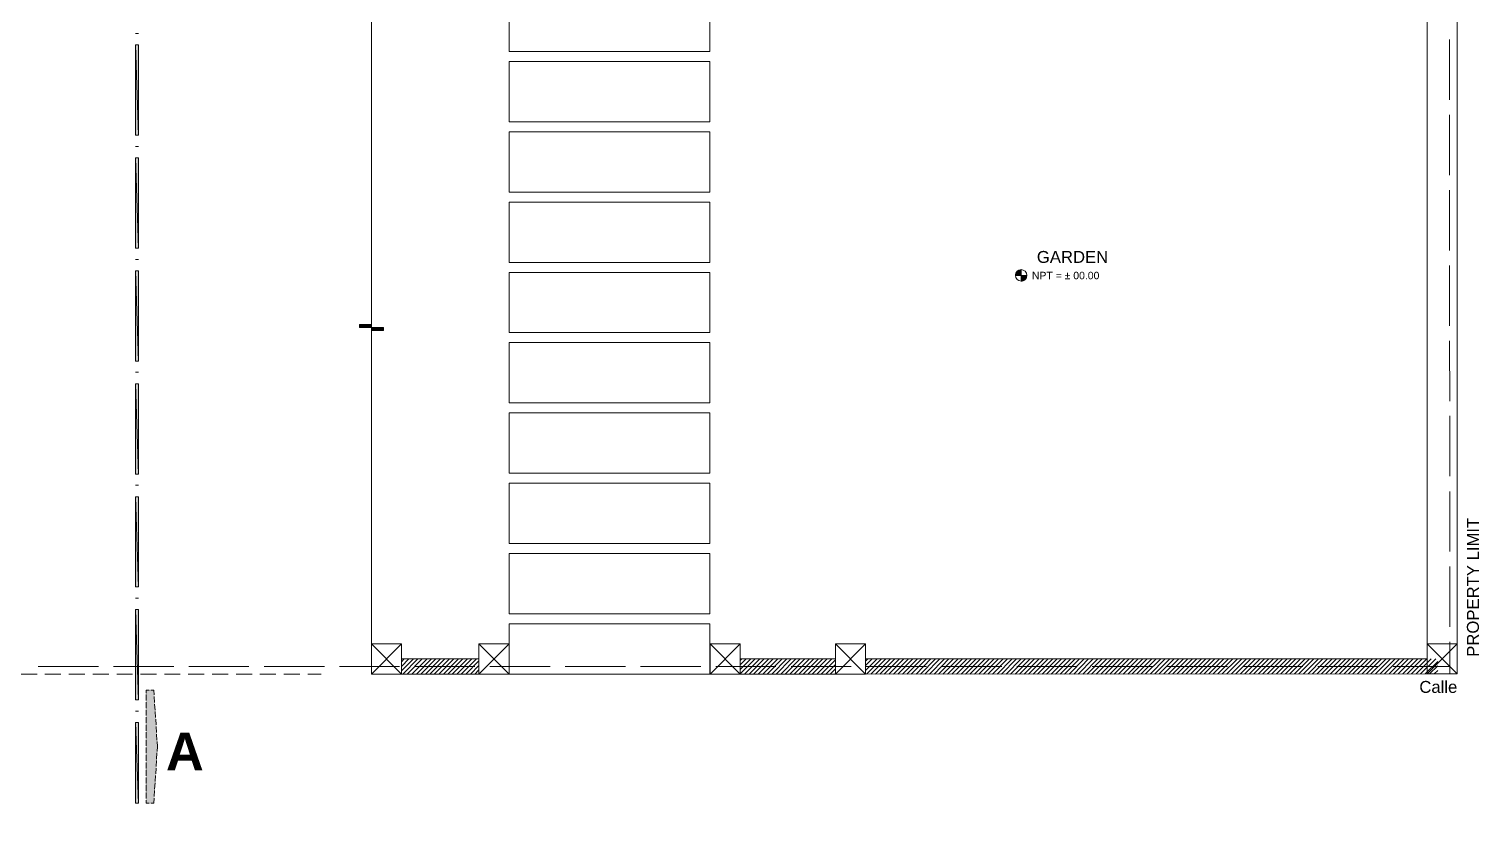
# Model space of a CAD drawing. Header units: metres. Extents: x 14 to 155, y 0 to 125.
# Drawn here: x 26.17 to 40.62, y 88.64 to 96.51 of the extents above; entities that cross this region are included whole.
import ezdxf

# ---------------------------------------------------------------- set-up
doc = ezdxf.new("R2010")
doc.units = ezdxf.units.M
doc.layers.get('Defpoints').update_dxf_attribs({"lineweight": 0})
for name, color, linetype in [('Edges', 7, 'Continuous'), ('PDF_Solid Fills', 7, 'Continuous'), ('PDF_Text', 255, 'Continuous')]:
    doc.layers.add(name, color=color, linetype=linetype)
doc.layers.add('PDF_Geometry', color=7, linetype='Continuous', true_color=0xc0c0c0)
doc.styles.add('PDF Arial', font='arial.ttf')
doc.styles.add('PDF Arial Bold', font='arialbd.ttf')
doc.styles.add('TEXTS', font='swissl.ttf')
doc.dimstyles.new('Copy of DIMTEXT', dxfattribs={"dimscale": 0.3, "dimtxt": 0.22, "dimasz": 0.18, "dimexe": 0.05, "dimexo": 0.05, "dimgap": 0.05, "dimtad": 0, "dimzin": 1, "dimdsep": 46, "dimtxsty": 'TEXTS', "dimblk": 'ARCHTICK', "dimcen": 0.1, "dimclrd": 256, "dimclre": 6, "dimclrt": 7, "dimadec": 0, "dimazin": 0, "dimtfac": 0.15, "dimtix": 1, "dimtofl": 0, "dimtmove": 1, "dimatfit": 3, "dimldrblk": 'OPEN', "dimfxl": 0, "dimtolj": 1, "dimtzin": 0, "dimarcsym": 0})

# ---------------------------------------------------------------- blocks, each defined once
blk = doc.blocks.new('_ArchTick')
at = {"color": 0, "linetype": 'ByBlock', "const_width": 0.15}
blk.add_lwpolyline([(-0.5, -0.5), (0.5, 0.5)], dxfattribs=at)
blk = doc.blocks.new('*D6')
at = {"layer": 'Defpoints', "color": 0, "transparency": 16777216}
for p in [(26.284, 121.625), (23.707, 0.001), (26.284, 0.031)]:
    blk.add_point(p, dxfattribs=at)
at = {"layer": 'Edges', "color": 6, "lineweight": -2, "transparency": 16777216}
for p, q in [((26.284, 0.391), (26.284, 0.011)), ((23.707, 0.021), (23.707, 0.051))]:
    blk.add_line(p, q, dxfattribs=at)
at = {"layer": 'Edges', "lineweight": -2, "transparency": 16777216}
for p, q in [((23.707, 0.031), (24.786, 0.031)), ((26.284, 0.031), (25.205, 0.031))]:
    blk.add_line(p, q, dxfattribs=at)
at = {"layer": 'Edges', "lineweight": -2, "transparency": 16777216, "xscale": 0.072, "yscale": 0.072, "zscale": 0.072, "rotation": 180}
blk.add_blockref('_ArchTick', (23.707, 0.031), dxfattribs=at)
at = {"layer": 'Edges', "lineweight": -2, "transparency": 16777216, "xscale": 0.072, "yscale": 0.072, "zscale": 0.072}
blk.add_blockref('_ArchTick', (26.284, 0.031), dxfattribs=at)
at = {"layer": 'Edges', "color": 7, "transparency": 16777216, "char_height": 0.088, "attachment_point": 5, "style": 'TEXTS'}
for s, insert in [('\\A1;[8\'-5{\\H0.15x;\\S1/2;}" ft]', (24.995, -0.046)), ('\\A1;2.58 m', (24.995, 0.096))]:
    blk.add_mtext(s, dxfattribs=dict(at, insert=insert))
blk = doc.blocks.new('_Open')
at = {"color": 0, "linetype": 'ByBlock', "lineweight": -2}
for p, q in [((-1, 0.17), (0, 0)), ((-1, -0.17), (0, 0)), ((0, 0), (-1, 0))]:
    blk.add_line(p, q, dxfattribs=at)

msp = doc.modelspace()

# ---------------------------------------------------------------- linework, layer by layer
at = {"layer": 'PDF_Geometry', "color": 0, "lineweight": 5}
for points in [[(18.704, 90.085), (18.405, 90.386), (18.404, 121.087), (40.404, 121.088), (40.405, 90.387), (40.106, 90.387), (40.104, 120.788), (18.703, 120.788), (18.704, 90.386)], [(29.585, 90.236), (29.585, 96.986), (33.657, 96.986), (33.657, 98.987)], [(29.585, 90.386), (29.884, 90.085)], [(29.884, 90.386), (29.585, 90.085)], [(30.657, 90.386), (30.958, 90.085)], [(30.958, 90.386), (30.657, 90.085)], [(32.96, 90.386), (33.261, 90.085)], [(33.261, 90.386), (32.96, 90.085)], [(34.509, 90.085), (34.208, 90.386)], [(34.509, 90.386), (34.208, 90.085)], [(40.106, 90.387), (40.405, 90.086)], [(40.405, 90.387), (40.106, 90.086)]]:
    msp.add_lwpolyline(points, dxfattribs=at)
for points in [[(30.958, 96.887), (32.957, 96.887), (32.957, 96.287), (30.958, 96.287)], [(30.958, 96.186), (32.957, 96.186), (32.957, 95.586), (30.958, 95.586)], [(30.958, 95.486), (32.957, 95.487), (32.957, 94.886), (30.958, 94.886)], [(30.958, 94.786), (32.957, 94.786), (32.957, 94.186), (30.958, 94.185)], [(30.958, 94.086), (32.957, 94.086), (32.957, 93.486), (30.958, 93.486)], [(30.958, 93.387), (32.957, 93.387), (32.957, 92.787), (30.958, 92.787)], [(30.958, 92.686), (32.957, 92.686), (32.957, 92.086), (30.958, 92.086)], [(30.958, 91.987), (32.957, 91.987), (32.957, 91.387), (30.958, 91.386)], [(30.958, 91.286), (32.957, 91.286), (32.957, 90.686), (30.958, 90.685)], [(30.958, 90.586), (32.957, 90.586), (32.957, 90.085), (30.958, 90.085)], [(29.585, 90.085), (29.884, 90.085), (29.884, 90.386), (29.585, 90.386)], [(30.657, 90.085), (30.958, 90.085), (30.958, 90.386), (30.657, 90.386)], [(32.96, 90.085), (33.261, 90.085), (33.261, 90.386), (32.96, 90.386)], [(34.208, 90.085), (34.509, 90.085), (34.509, 90.386), (34.208, 90.386)], [(40.106, 90.086), (40.405, 90.086), (40.405, 90.387), (40.106, 90.387)], [(29.884, 90.236), (30.657, 90.236), (30.657, 90.085), (29.884, 90.085)], [(33.261, 90.085), (34.208, 90.085), (34.208, 90.236), (33.261, 90.236)], [(34.509, 90.085), (40.106, 90.086), (40.106, 90.236), (34.509, 90.236)]]:
    msp.add_lwpolyline(points, close=True, dxfattribs=at)
at = {"layer": 'PDF_Geometry', "color": 0, "lineweight": 0}
for points in [[(27.234, 96.466), (27.264, 96.466)], [(40.329, 96.405), (40.329, 95.805)], [(40.329, 95.655), (40.329, 95.055)], [(27.234, 95.341), (27.264, 95.341)], [(40.329, 94.906), (40.329, 94.306)], [(27.234, 94.216), (27.264, 94.216)], [(36.06, 94.112), (36.06, 93.998)], [(40.329, 94.155), (40.329, 93.555)], [(36.004, 94.056), (36.116, 94.056)], [(40.329, 93.405), (40.33, 92.805)], [(27.234, 93.091), (27.264, 93.091)], [(40.33, 92.656), (40.33, 92.056)], [(27.234, 91.966), (27.264, 91.966)], [(40.33, 91.905), (40.33, 91.305)], [(40.33, 91.155), (40.33, 90.555)], [(27.234, 90.841), (27.264, 90.841)], [(40.33, 90.406), (40.33, 90.086)], [(26.266, 90.16), (26.866, 90.16)], [(27.016, 90.16), (27.616, 90.16)], [(27.765, 90.16), (28.365, 90.16)], [(28.516, 90.16), (29.116, 90.161)], [(29.266, 90.161), (29.866, 90.161)], [(29.884, 90.207), (29.913, 90.236)], [(29.884, 90.162), (29.958, 90.236)], [(29.884, 90.117), (30.003, 90.236)], [(29.899, 90.085), (30.047, 90.236)], [(29.943, 90.085), (30.092, 90.236)], [(29.988, 90.085), (30.139, 90.236)], [(30.015, 90.161), (30.615, 90.161)], [(30.033, 90.085), (30.183, 90.236)], [(30.078, 90.085), (30.228, 90.236)], [(30.123, 90.085), (30.273, 90.236)], [(30.167, 90.085), (30.318, 90.236)], [(30.212, 90.085), (30.363, 90.236)], [(30.257, 90.085), (30.408, 90.236)], [(30.302, 90.085), (30.452, 90.236)], [(30.347, 90.085), (30.497, 90.236)], [(30.391, 90.085), (30.542, 90.236)], [(30.436, 90.085), (30.587, 90.236)], [(30.481, 90.085), (30.631, 90.236)], [(30.526, 90.085), (30.657, 90.217)], [(30.572, 90.085), (30.657, 90.172)], [(30.766, 90.161), (31.366, 90.161)], [(31.516, 90.161), (32.117, 90.161)], [(32.265, 90.161), (32.866, 90.161)], [(33.016, 90.161), (33.616, 90.161)], [(33.261, 90.221), (33.275, 90.236)], [(33.261, 90.177), (33.32, 90.236)], [(33.261, 90.132), (33.365, 90.236)], [(33.261, 90.087), (33.41, 90.236)], [(33.304, 90.085), (33.455, 90.236)], [(33.349, 90.085), (33.499, 90.236)], [(33.394, 90.085), (33.544, 90.236)], [(33.438, 90.085), (33.589, 90.236)], [(33.485, 90.085), (33.634, 90.236)], [(33.53, 90.085), (33.679, 90.236)], [(33.575, 90.085), (33.723, 90.236)], [(33.619, 90.085), (33.768, 90.236)], [(33.664, 90.085), (33.815, 90.236)], [(33.709, 90.085), (33.859, 90.236)], [(33.754, 90.085), (33.904, 90.236)], [(33.767, 90.161), (34.367, 90.161)], [(33.799, 90.085), (33.949, 90.236)], [(33.843, 90.085), (33.994, 90.236)], [(33.888, 90.085), (34.039, 90.236)], [(33.933, 90.085), (34.084, 90.236)], [(33.978, 90.085), (34.128, 90.236)], [(34.023, 90.085), (34.173, 90.236)], [(34.067, 90.085), (34.208, 90.228)], [(34.112, 90.085), (34.208, 90.181)], [(34.509, 90.214), (34.532, 90.236)], [(34.509, 90.169), (34.576, 90.236)], [(34.509, 90.122), (34.623, 90.236)], [(34.516, 90.161), (35.116, 90.161)], [(34.517, 90.085), (34.668, 90.236)], [(34.562, 90.085), (34.712, 90.236)], [(34.607, 90.085), (34.757, 90.236)], [(34.652, 90.085), (34.802, 90.236)], [(34.696, 90.085), (34.847, 90.236)], [(34.741, 90.085), (34.892, 90.236)], [(34.786, 90.085), (34.936, 90.236)], [(34.831, 90.085), (34.981, 90.236)], [(34.876, 90.085), (35.026, 90.236)], [(34.92, 90.085), (35.071, 90.236)], [(34.965, 90.085), (35.116, 90.236)], [(35.012, 90.085), (35.16, 90.236)], [(35.057, 90.085), (35.205, 90.236)], [(35.101, 90.085), (35.25, 90.236)], [(35.146, 90.085), (35.295, 90.236)], [(35.191, 90.085), (35.34, 90.236)], [(35.236, 90.085), (35.386, 90.236)], [(35.266, 90.161), (35.866, 90.161)], [(35.28, 90.085), (35.431, 90.236)], [(35.325, 90.085), (35.476, 90.236)], [(35.37, 90.085), (35.521, 90.236)], [(35.415, 90.085), (35.565, 90.236)], [(35.46, 90.085), (35.61, 90.236)], [(35.505, 90.085), (35.655, 90.236)], [(35.549, 90.085), (35.7, 90.236)], [(35.594, 90.085), (35.745, 90.236)], [(35.639, 90.085), (35.789, 90.236)], [(35.684, 90.085), (35.834, 90.236)], [(35.729, 90.085), (35.879, 90.236)], [(35.775, 90.085), (35.924, 90.236)], [(35.82, 90.085), (35.969, 90.236)], [(35.865, 90.085), (36.013, 90.236)], [(35.909, 90.085), (36.058, 90.236)], [(35.954, 90.085), (36.103, 90.236)], [(35.999, 90.085), (36.15, 90.236)], [(36.017, 90.161), (36.617, 90.161)], [(36.044, 90.085), (36.194, 90.236)], [(36.089, 90.085), (36.239, 90.236)], [(36.134, 90.085), (36.284, 90.236)], [(36.178, 90.085), (36.329, 90.236)], [(36.223, 90.085), (36.374, 90.236)], [(36.268, 90.085), (36.418, 90.236)], [(36.313, 90.085), (36.463, 90.236)], [(36.358, 90.085), (36.508, 90.236)], [(36.402, 90.085), (36.553, 90.236)], [(36.447, 90.085), (36.598, 90.236)], [(36.492, 90.085), (36.642, 90.236)], [(36.538, 90.085), (36.687, 90.236)], [(36.583, 90.085), (36.732, 90.236)], [(36.628, 90.085), (36.777, 90.236)], [(36.673, 90.085), (36.822, 90.236)], [(36.718, 90.085), (36.866, 90.236)], [(36.762, 90.085), (36.913, 90.236)], [(36.766, 90.161), (37.366, 90.161)], [(36.807, 90.085), (36.958, 90.236)], [(36.852, 90.085), (37.003, 90.236)], [(36.897, 90.085), (37.047, 90.236)], [(36.942, 90.085), (37.092, 90.236)], [(36.987, 90.085), (37.137, 90.236)], [(37.031, 90.085), (37.182, 90.236)], [(37.076, 90.085), (37.227, 90.236)], [(37.121, 90.085), (37.271, 90.236)], [(37.166, 90.086), (37.316, 90.236)], [(37.211, 90.086), (37.361, 90.236)], [(37.255, 90.086), (37.406, 90.236)], [(37.3, 90.086), (37.451, 90.236)], [(37.347, 90.086), (37.495, 90.236)], [(37.391, 90.086), (37.54, 90.236)], [(37.436, 90.086), (37.585, 90.236)], [(37.481, 90.086), (37.63, 90.236)], [(37.516, 90.161), (38.116, 90.161)], [(37.526, 90.086), (37.676, 90.236)], [(37.571, 90.086), (37.721, 90.236)], [(37.615, 90.086), (37.766, 90.236)], [(37.66, 90.086), (37.811, 90.236)], [(37.705, 90.086), (37.856, 90.236)], [(37.75, 90.086), (37.9, 90.236)], [(37.795, 90.086), (37.945, 90.236)], [(37.84, 90.086), (37.99, 90.236)], [(37.884, 90.086), (38.035, 90.236)], [(37.929, 90.086), (38.08, 90.236)], [(37.974, 90.086), (38.124, 90.236)], [(38.019, 90.086), (38.169, 90.236)], [(38.064, 90.086), (38.214, 90.236)], [(38.11, 90.086), (38.259, 90.236)], [(38.155, 90.086), (38.304, 90.236)], [(38.2, 90.086), (38.348, 90.236)], [(38.244, 90.086), (38.393, 90.236)], [(38.267, 90.161), (38.867, 90.161)], [(38.289, 90.086), (38.44, 90.236)], [(38.334, 90.086), (38.484, 90.236)], [(38.379, 90.086), (38.529, 90.236)], [(38.424, 90.086), (38.574, 90.236)], [(38.468, 90.086), (38.619, 90.236)], [(38.513, 90.086), (38.664, 90.236)], [(38.558, 90.086), (38.709, 90.236)], [(38.603, 90.086), (38.753, 90.236)], [(38.648, 90.086), (38.798, 90.236)], [(38.692, 90.086), (38.843, 90.236)], [(38.737, 90.086), (38.888, 90.236)], [(38.782, 90.086), (38.933, 90.236)], [(38.827, 90.086), (38.977, 90.236)], [(38.873, 90.086), (39.022, 90.236)], [(38.918, 90.086), (39.067, 90.236)], [(38.963, 90.086), (39.112, 90.236)], [(39.008, 90.086), (39.157, 90.236)], [(39.016, 90.161), (39.616, 90.161)], [(39.053, 90.086), (39.203, 90.236)], [(39.097, 90.086), (39.248, 90.236)], [(39.142, 90.086), (39.293, 90.236)], [(39.187, 90.086), (39.337, 90.236)], [(39.232, 90.086), (39.382, 90.236)], [(39.277, 90.086), (39.427, 90.236)], [(39.321, 90.086), (39.472, 90.236)], [(39.366, 90.086), (39.517, 90.236)], [(39.411, 90.086), (39.561, 90.236)], [(39.456, 90.086), (39.606, 90.236)], [(39.501, 90.086), (39.651, 90.236)], [(39.545, 90.086), (39.696, 90.236)], [(39.59, 90.086), (39.741, 90.236)], [(39.637, 90.086), (39.785, 90.236)], [(39.681, 90.086), (39.83, 90.236)], [(39.726, 90.086), (39.875, 90.236)], [(39.766, 90.161), (40.33, 90.161)], [(39.771, 90.086), (39.92, 90.236)], [(39.816, 90.086), (39.965, 90.236)], [(39.861, 90.086), (40.011, 90.236)], [(39.906, 90.086), (40.056, 90.236)], [(39.95, 90.086), (40.101, 90.236)], [(39.995, 90.086), (40.146, 90.236)], [(40.04, 90.086), (40.19, 90.236)], [(40.085, 90.086), (40.21, 90.21)], [(40.13, 90.086), (40.21, 90.166)], [(26.093, 90.085), (26.253, 90.085)], [(26.331, 90.085), (26.49, 90.085)], [(26.57, 90.085), (26.728, 90.085)], [(26.808, 90.085), (26.967, 90.085)], [(27.047, 90.085), (27.205, 90.085)], [(27.284, 90.085), (27.444, 90.085)], [(27.522, 90.085), (27.681, 90.085)], [(27.76, 90.085), (27.919, 90.085)], [(27.999, 90.085), (28.157, 90.085)], [(28.237, 90.085), (28.396, 90.085)], [(28.474, 90.085), (28.634, 90.085)], [(28.713, 90.085), (28.871, 90.085)], [(28.951, 90.085), (29.084, 90.085)], [(30.617, 90.085), (30.657, 90.127)], [(34.157, 90.085), (34.208, 90.137)], [(34.202, 90.085), (34.208, 90.092)], [(40.174, 90.086), (40.21, 90.121)], [(27.341, 89.896), (27.341, 89.925), (27.372, 89.925)], [(27.341, 89.888), (27.341, 89.888)], [(27.341, 89.821), (27.341, 89.88)], [(27.378, 89.925), (27.378, 89.925)], [(27.386, 89.925), (27.416, 89.925), (27.42, 89.877)], [(27.341, 89.813), (27.341, 89.813)], [(27.341, 89.746), (27.341, 89.805)], [(27.341, 89.738), (27.341, 89.738)], [(27.341, 89.671), (27.341, 89.73)], [(27.42, 89.869), (27.42, 89.869)], [(27.42, 89.861), (27.424, 89.802)], [(27.424, 89.794), (27.424, 89.794)], [(27.424, 89.786), (27.429, 89.727)], [(27.234, 89.715), (27.264, 89.715)], [(27.341, 89.663), (27.341, 89.663)], [(27.341, 89.595), (27.341, 89.656)], [(27.341, 89.587), (27.341, 89.587)], [(27.341, 89.52), (27.341, 89.581)], [(27.429, 89.719), (27.429, 89.719)], [(27.431, 89.712), (27.434, 89.651)], [(27.434, 89.645), (27.434, 89.645)], [(27.436, 89.637), (27.439, 89.578)], [(27.341, 89.514), (27.341, 89.514)], [(27.341, 89.445), (27.341, 89.506)], [(27.341, 89.439), (27.341, 89.439)], [(27.439, 89.57), (27.439, 89.57)], [(27.44, 89.562), (27.444, 89.503)], [(27.445, 89.495), (27.445, 89.495)], [(27.445, 89.487), (27.448, 89.427)], [(27.341, 89.371), (27.341, 89.431)], [(27.341, 89.363), (27.341, 89.363)], [(27.341, 89.296), (27.341, 89.355)], [(27.448, 89.299), (27.445, 89.239)], [(27.45, 89.419), (27.45, 89.419)], [(27.45, 89.413), (27.453, 89.363)], [(27.453, 89.363), (27.45, 89.314)], [(27.45, 89.306), (27.45, 89.306)], [(27.341, 89.288), (27.341, 89.288)], [(27.341, 89.221), (27.341, 89.28)], [(27.341, 89.213), (27.341, 89.213)], [(27.341, 89.146), (27.341, 89.205)], [(27.439, 89.149), (27.436, 89.09)], [(27.439, 89.157), (27.439, 89.157)], [(27.444, 89.224), (27.44, 89.165)], [(27.445, 89.232), (27.445, 89.232)], [(27.341, 89.138), (27.341, 89.138)], [(27.341, 89.071), (27.341, 89.131)], [(27.341, 89.063), (27.341, 89.063)], [(27.341, 88.995), (27.341, 89.056)], [(27.429, 89.007), (27.429, 89.007)], [(27.434, 89.074), (27.431, 89.014)], [(27.434, 89.082), (27.434, 89.082)], [(27.341, 88.989), (27.341, 88.989)], [(27.341, 88.92), (27.341, 88.981)], [(27.341, 88.914), (27.341, 88.914)], [(27.341, 88.845), (27.341, 88.906)], [(27.424, 88.925), (27.42, 88.864)], [(27.424, 88.933), (27.424, 88.933)], [(27.429, 89), (27.425, 88.939)], [(27.341, 88.839), (27.341, 88.839)], [(27.372, 88.8), (27.341, 88.8), (27.341, 88.83)], [(27.378, 88.8), (27.378, 88.8)], [(27.42, 88.85), (27.416, 88.8), (27.386, 88.8)], [(27.42, 88.858), (27.42, 88.858)]]:
    msp.add_lwpolyline(points, dxfattribs=at)
for points in [[(27.234, 95.453), (27.264, 95.453), (27.234, 96.352)], [(27.264, 95.453), (27.234, 96.352), (27.264, 96.352)], [(27.234, 94.328), (27.264, 94.328), (27.234, 95.227)], [(27.264, 94.328), (27.234, 95.227), (27.264, 95.227)], [(27.234, 93.203), (27.264, 93.203), (27.234, 94.102)], [(27.264, 93.203), (27.234, 94.102), (27.264, 94.102)], [(36.007, 94.077), (36.06, 94.066), (36.004, 94.066)], [(36.06, 94.066), (36.004, 94.066), (36.06, 94.056)], [(36.004, 94.066), (36.06, 94.056), (36.004, 94.056)], [(36.012, 94.086), (36.06, 94.077), (36.007, 94.077)], [(36.06, 94.077), (36.007, 94.077), (36.06, 94.066)], [(36.02, 94.094), (36.06, 94.086), (36.012, 94.086)], [(36.06, 94.086), (36.012, 94.086), (36.06, 94.077)], [(36.028, 94.102), (36.06, 94.094), (36.02, 94.094)], [(36.06, 94.094), (36.02, 94.094), (36.06, 94.086)], [(36.037, 94.107), (36.06, 94.102), (36.028, 94.102)], [(36.06, 94.102), (36.028, 94.102), (36.06, 94.094)], [(36.048, 94.11), (36.06, 94.107), (36.037, 94.107)], [(36.06, 94.107), (36.037, 94.107), (36.06, 94.102)], [(36.06, 94.112), (36.06, 94.11), (36.048, 94.11)], [(36.06, 94.11), (36.048, 94.11), (36.06, 94.107)], [(36.116, 94.056), (36.06, 94.056), (36.114, 94.046)], [(36.06, 94.056), (36.114, 94.046), (36.06, 94.046)], [(36.114, 94.046), (36.06, 94.046), (36.113, 94.037)], [(36.06, 94.046), (36.113, 94.037), (36.06, 94.037)], [(36.113, 94.037), (36.06, 94.037), (36.108, 94.027)], [(36.06, 94.037), (36.108, 94.027), (36.06, 94.027)], [(36.108, 94.027), (36.06, 94.027), (36.103, 94.019)], [(36.06, 94.027), (36.103, 94.019), (36.06, 94.019)], [(36.103, 94.019), (36.06, 94.019), (36.095, 94.013)], [(36.06, 94.019), (36.095, 94.013), (36.06, 94.013)], [(36.095, 94.013), (36.06, 94.013), (36.087, 94.006)], [(36.06, 94.013), (36.087, 94.006), (36.06, 94.006)], [(36.087, 94.006), (36.06, 94.006), (36.079, 94.003)], [(36.06, 94.006), (36.079, 94.003), (36.06, 94.003)], [(36.06, 94.003), (36.06, 94), (36.069, 94)], [(36.06, 94.003), (36.079, 94.003), (36.069, 94)], [(36.06, 94), (36.069, 94), (36.06, 93.998)], [(29.465, 93.536), (29.585, 93.536), (29.465, 93.566)], [(29.585, 93.536), (29.465, 93.566), (29.585, 93.566)], [(29.705, 93.507), (29.585, 93.507), (29.585, 93.566), (29.465, 93.566), (29.465, 93.536), (29.705, 93.536)], [(29.585, 93.507), (29.705, 93.507), (29.585, 93.536)], [(29.705, 93.507), (29.585, 93.536), (29.705, 93.536)], [(27.234, 92.078), (27.264, 92.078), (27.234, 92.977)], [(27.264, 92.078), (27.234, 92.977), (27.264, 92.977)], [(27.234, 90.953), (27.264, 90.953), (27.234, 91.852)], [(27.264, 90.953), (27.234, 91.852), (27.264, 91.852)], [(27.234, 89.828), (27.264, 89.828), (27.234, 90.727)], [(27.264, 89.828), (27.234, 90.727), (27.264, 90.727)], [(27.234, 88.8), (27.264, 88.8), (27.234, 89.602)], [(27.264, 88.8), (27.234, 89.602), (27.264, 89.602)]]:
    msp.add_lwpolyline(points, close=True, dxfattribs=at)
msp.add_circle((36.059, 94.057), 0.0568, dxfattribs=at)
at = {"layer": 'PDF_Solid Fills', "color": 0, "transparency": 33554559}
for points in [[(27.234, 96.352), (27.264, 95.453), (27.264, 96.352)], [(27.234, 95.453), (27.264, 95.453), (27.234, 96.352)], [(27.234, 95.227), (27.264, 94.328), (27.264, 95.227)], [(27.234, 94.328), (27.264, 94.328), (27.234, 95.227)], [(27.234, 94.102), (27.264, 93.203), (27.264, 94.102)], [(27.234, 93.203), (27.264, 93.203), (27.234, 94.102)], [(36.004, 94.066), (36.06, 94.066), (36.007, 94.077)], [(36.004, 94.066), (36.06, 94.056), (36.06, 94.066)], [(36.004, 94.056), (36.06, 94.056), (36.004, 94.066)], [(36.007, 94.077), (36.06, 94.077), (36.012, 94.086)], [(36.007, 94.077), (36.06, 94.066), (36.06, 94.077)], [(36.012, 94.086), (36.06, 94.086), (36.02, 94.094)], [(36.012, 94.086), (36.06, 94.077), (36.06, 94.086)], [(36.02, 94.094), (36.06, 94.094), (36.028, 94.102)], [(36.02, 94.094), (36.06, 94.086), (36.06, 94.094)], [(36.028, 94.102), (36.06, 94.102), (36.037, 94.107)], [(36.028, 94.102), (36.06, 94.094), (36.06, 94.102)], [(36.037, 94.107), (36.06, 94.107), (36.049, 94.11)], [(36.037, 94.107), (36.06, 94.102), (36.06, 94.107)], [(36.049, 94.11), (36.06, 94.11), (36.06, 94.112)], [(36.049, 94.11), (36.06, 94.107), (36.06, 94.11)], [(36.06, 94.056), (36.114, 94.046), (36.116, 94.056)], [(36.06, 94.046), (36.114, 94.046), (36.06, 94.056)], [(36.06, 94.046), (36.112, 94.037), (36.114, 94.046)], [(36.06, 94.037), (36.112, 94.037), (36.06, 94.046)], [(36.06, 94.037), (36.108, 94.027), (36.112, 94.037)], [(36.06, 94.027), (36.108, 94.027), (36.06, 94.037)], [(36.06, 94.027), (36.103, 94.019), (36.108, 94.027)], [(36.06, 94.019), (36.103, 94.019), (36.06, 94.027)], [(36.06, 94.019), (36.095, 94.013), (36.103, 94.019)], [(36.06, 94.013), (36.095, 94.013), (36.06, 94.019)], [(36.06, 94.013), (36.087, 94.006), (36.095, 94.013)], [(36.06, 94.006), (36.087, 94.006), (36.06, 94.013)], [(36.06, 94.006), (36.079, 94.003), (36.087, 94.006)], [(36.06, 94.003), (36.079, 94.003), (36.06, 94.006)], [(36.06, 94), (36.069, 94), (36.06, 94.003)], [(36.06, 94.003), (36.069, 94), (36.079, 94.003)], [(36.06, 94), (36.06, 93.998), (36.069, 94)], [(29.465, 93.566), (29.585, 93.536), (29.585, 93.566)], [(29.465, 93.536), (29.585, 93.536), (29.465, 93.566)], [(29.585, 93.536), (29.705, 93.507), (29.705, 93.536)], [(29.585, 93.507), (29.705, 93.507), (29.585, 93.536)], [(27.234, 92.977), (27.264, 92.078), (27.264, 92.977)], [(27.234, 92.078), (27.264, 92.078), (27.234, 92.977)], [(27.234, 91.852), (27.264, 90.953), (27.264, 91.852)], [(27.234, 90.953), (27.264, 90.953), (27.234, 91.852)], [(27.234, 90.727), (27.264, 89.828), (27.264, 90.727)], [(27.234, 89.828), (27.264, 89.828), (27.234, 90.727)], [(27.416, 89.925), (27.341, 89.925), (27.453, 89.363)], [(27.341, 89.925), (27.453, 89.363), (27.341, 89.363)], [(27.234, 89.602), (27.264, 88.8), (27.264, 89.602)], [(27.234, 88.8), (27.264, 88.8), (27.234, 89.602)], [(27.453, 89.363), (27.341, 89.363), (27.416, 88.8)], [(27.341, 89.363), (27.416, 88.8), (27.341, 88.8)]]:
    msp.add_solid(points, dxfattribs=at)

# ---------------------------------------------------------------- texts
at = {"layer": 'PDF_Text', "color": 0, "attachment_point": 7}
for s, insert, char_height, rotation, style in [('GARDEN', (36.216, 94.179), 0.1189, 0.0022, 'PDF Arial'), ('NPT = ± 00.00', (36.167, 94.017), 0.07435, 0.0022, 'PDF Arial'), ('PROPERTY LIMIT', (40.622, 90.257), 0.11895, 90.0022, 'PDF Arial'), ('Calle', (40.027, 89.896), 0.1189, 0.0022, 'PDF Arial'), ('A', (27.538, 89.127), 0.373, 0.0022, 'PDF Arial Bold')]:
    msp.add_mtext(s, dxfattribs=dict(at, insert=insert, char_height=char_height, rotation=rotation, style=style))

# ---------------------------------------------------------------- dimensions: what is measured, and where the dimension line sits
at = {"layer": 'Edges'}
dim = msp.add_linear_dim(base=(26.284, 0.031), p1=(23.707, 0.001), p2=(26.284, 121.625), dimstyle='Copy of DIMTEXT', override={"dimscale": 0.4, "dimpost": ' m\\X', "dimfxl": 0.9, "dimfxlon": 1}, dxfattribs=at)
dim.commit()
dim.dimension.update_dxf_attribs({"geometry": '*D6', "text_midpoint": (24.995, 0.031)})

doc.saveas('drawing.dxf')
